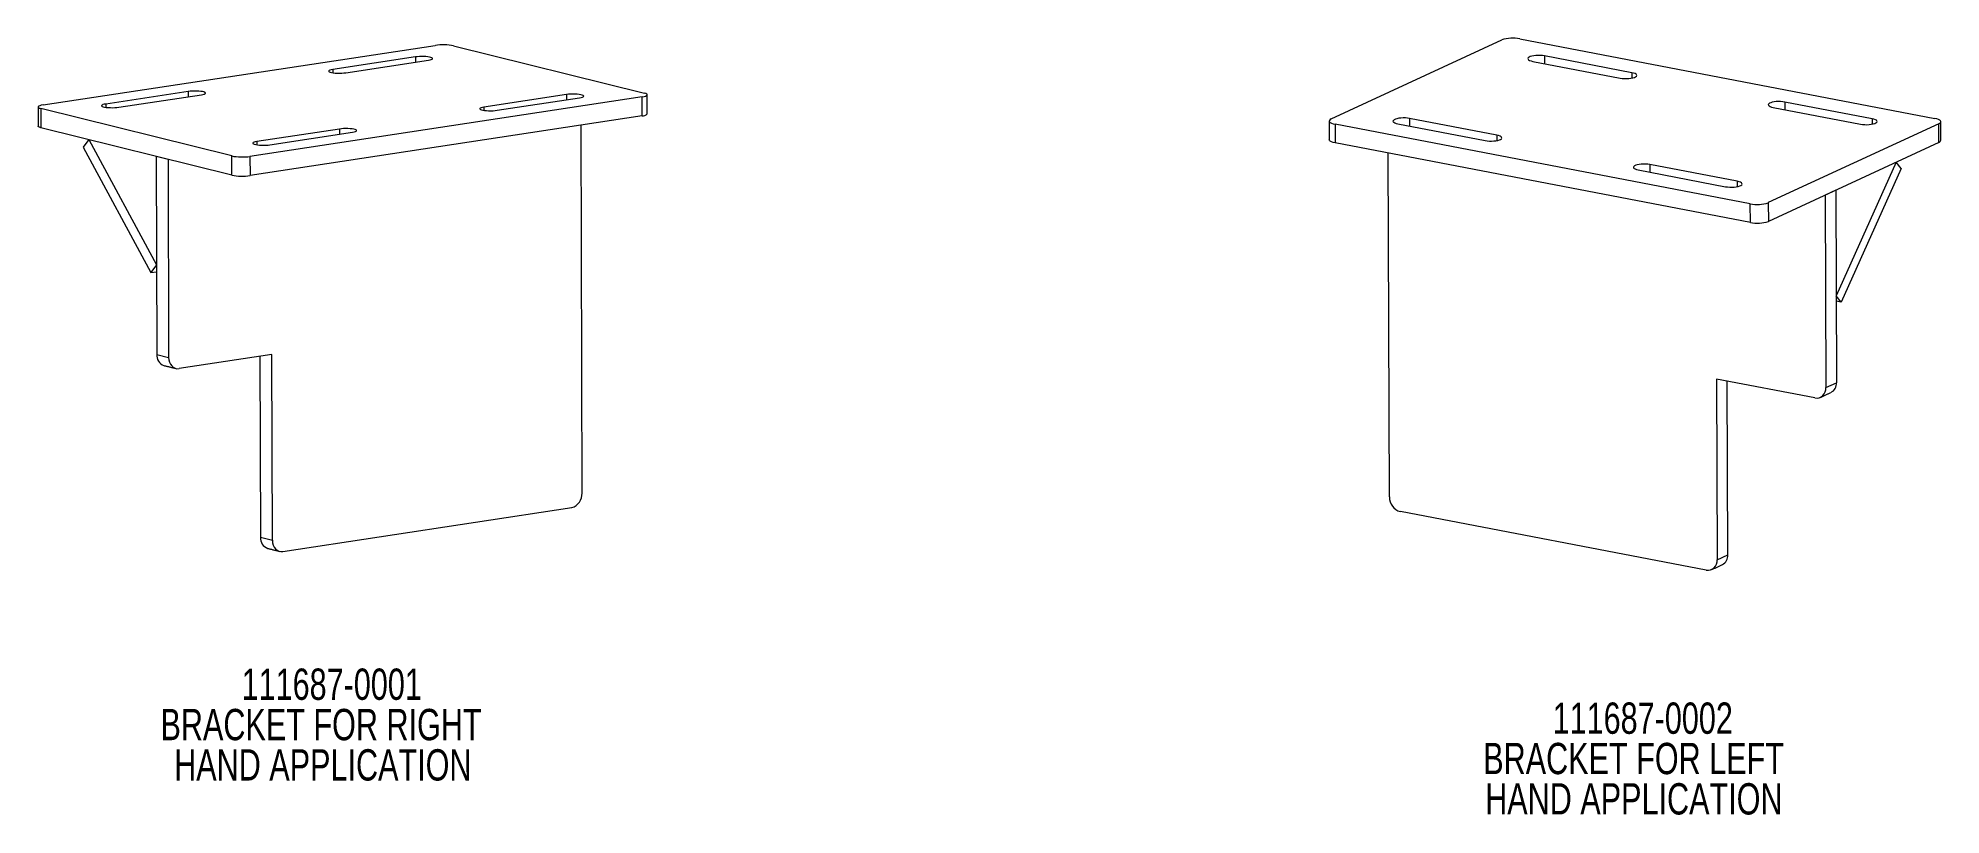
# Model space of a CAD drawing. Header units: inches. Extents: x 13.23 to 22.36, y 3.75 to 7.47.
import ezdxf

# ---------------------------------------------------------------- set-up
doc = ezdxf.new("R2010")
doc.units = ezdxf.units.IN
doc.header["$MEASUREMENT"] = 0
doc.layers.add('DIM', color=1, linetype='Continuous')
doc.styles.add('SLDTEXTSTYLE0', font='ARIAL.TTF', dxfattribs={"width": 0.7})

# ---------------------------------------------------------------- blocks, each defined once
blk = doc.blocks.new('SW_NOTE_4')
at = {"layer": 'DIM', "color": 0, "char_height": 0.15, "attachment_point": 1, "style": 'SLDTEXTSTYLE0'}
for s, insert in [('111687-0002', (0, 0.1934)), ('BRACKET FOR LEFT', (-0.3327, 0)), ('HAND APPLICATION', (-0.3234, -0.1933))]:
    blk.add_mtext(s, dxfattribs=dict(at, insert=insert))
blk = doc.blocks.new('SW_NOTE_5')
at = {"layer": 'DIM', "color": 0, "char_height": 0.15, "attachment_point": 1, "style": 'SLDTEXTSTYLE0'}
for s, insert in [('111687-0001', (0, 0.1934)), ('BRACKET FOR RIGHT', (-0.389, 0)), ('HAND APPLICATION', (-0.3234, -0.1933))]:
    blk.add_mtext(s, dxfattribs=dict(at, insert=insert))

msp = doc.modelspace()

# ---------------------------------------------------------------- linework, layer by layer
at = {"color": 7, "linetype": 'Continuous', "lineweight": 15}
for p, q in [((13.2536, 7.1507), (15.1346, 7.4364)), ((15.2223, 7.4344), (16.138, 7.2069)), ((19.4317, 7.0838), (20.2492, 7.4623)), ((20.3357, 7.468), (22.3269, 7.0866)), ((15.0389, 7.3809), (14.6429, 7.3207)), ((14.6429, 7.3207), (14.6429, 7.305)), ((14.7055, 7.3052), (15.1015, 7.3653)), ((15.0389, 7.3809), (15.039, 7.3558)), ((20.3981, 7.3597), (20.8173, 7.2794)), ((20.8732, 7.3053), (20.454, 7.3856)), ((20.454, 7.3856), (20.4541, 7.349)), ((20.8732, 7.3053), (20.8733, 7.2796)), ((13.9499, 7.2155), (13.5539, 7.1553)), ((13.9499, 7.2155), (13.9499, 7.1904)), ((14.158, 6.9061), (13.2423, 7.1337)), ((13.2423, 7.1337), (13.2425, 7.0417)), ((13.5539, 7.1553), (13.5539, 7.1396)), ((13.6164, 7.1398), (14.0124, 7.1999)), ((16.1267, 7.1899), (14.2457, 6.9042)), ((15.7638, 7.2007), (15.3678, 7.1406)), ((15.3678, 7.1406), (15.3679, 7.1249)), ((15.4304, 7.125), (15.8264, 7.1852)), ((15.7638, 7.2007), (15.7639, 7.1757)), ((16.1269, 7.0979), (16.1267, 7.1899)), ((21.5509, 7.1389), (21.9701, 7.0586)), ((22.026, 7.0845), (21.6068, 7.1648)), ((21.6068, 7.1648), (21.6069, 7.1282)), ((14.1582, 6.8142), (13.2425, 7.0417)), ((16.1269, 7.0979), (14.2459, 6.8122)), ((14.6748, 7.0353), (14.2788, 6.9752)), ((14.6748, 7.0353), (14.6749, 7.0103)), ((15.8383, 5.2899), (15.8334, 7.0533)), ((21.4412, 6.6766), (19.45, 7.058)), ((19.45, 7.058), (19.4503, 6.9686)), ((19.7509, 7.0601), (20.1701, 6.9798)), ((20.226, 7.0057), (19.8068, 7.086)), ((19.8068, 7.086), (19.8069, 7.0494)), ((22.3452, 7.0608), (21.5277, 6.6824)), ((22.026, 7.0845), (22.0261, 7.0588)), ((22.3455, 6.9713), (22.3452, 7.0608)), ((13.472, 6.9847), (13.4451, 6.948)), ((13.4451, 6.948), (13.7703, 6.3473)), ((13.472, 6.9847), (13.7972, 6.3839)), ((14.2788, 6.9752), (14.2789, 6.9595)), ((14.3414, 6.9597), (14.7374, 7.0198)), ((21.4415, 6.5872), (19.4503, 6.9686)), ((20.226, 7.0057), (20.226, 6.98)), ((22.3455, 6.9713), (21.5279, 6.5929)), ((13.853, 6.89), (13.7958, 6.9042)), ((13.7958, 6.9042), (13.7984, 5.955)), ((13.853, 6.89), (13.8556, 5.9408)), ((14.1582, 6.8142), (14.158, 6.9061)), ((14.2457, 6.9042), (14.2459, 6.8122)), ((19.7103, 5.2717), (19.7051, 6.9198)), ((21.3788, 6.7849), (20.9596, 6.8652)), ((20.9596, 6.8652), (20.9597, 6.8286)), ((22.1406, 6.8765), (21.8531, 6.2366)), ((22.1648, 6.8455), (21.8774, 6.2056)), ((22.1648, 6.8455), (22.1406, 6.8765)), ((20.9037, 6.8393), (21.3229, 6.759)), ((21.3788, 6.7849), (21.3788, 6.7592)), ((21.4415, 6.5872), (21.4412, 6.6766)), ((21.5277, 6.6824), (21.5279, 6.5929)), ((21.8516, 6.7427), (21.8005, 6.719)), ((21.8005, 6.719), (21.8034, 5.7958)), ((21.8516, 6.7427), (21.8545, 5.8195)), ((13.7972, 6.3839), (13.7703, 6.3473)), ((13.7703, 6.3473), (13.7973, 6.3514)), ((21.8774, 6.2056), (21.8531, 6.2366)), ((21.8774, 6.2056), (21.8532, 6.2102)), ((13.7984, 5.955), (13.8556, 5.9408)), ((14.3508, 5.9547), (13.9053, 5.887)), ((14.2936, 5.946), (14.296, 5.0786)), ((14.3533, 5.0643), (14.3508, 5.9547)), ((21.2796, 5.8365), (21.2823, 4.9706)), ((21.7512, 5.7462), (21.2796, 5.8365)), ((21.3334, 4.9942), (21.3308, 5.8267)), ((21.8034, 5.7958), (21.8545, 5.8195)), ((14.4029, 5.0105), (15.789, 5.221)), ((21.2301, 4.921), (19.7629, 5.202)), ((14.296, 5.0786), (14.3533, 5.0643)), ((21.2823, 4.9706), (21.3334, 4.9942))]:
    msp.add_line(p, q, dxfattribs=at)
at = {"color": 7, "linetype": 'Continuous', "lineweight": 15, "flags": 128}
for points in [[(14.6429, 7.3207), (14.6351, 7.3193), (14.6291, 7.3176), (14.625, 7.3156), (14.6231, 7.3136), (14.6234, 7.3115), (14.6259, 7.3095), (14.6305, 7.3076), (14.6371, 7.306), (14.6452, 7.3047), (14.6547, 7.3037), (14.6649, 7.3032), (14.6756, 7.3031), (14.6862, 7.3034), (14.6963, 7.3041), (14.7055, 7.3052)], [(15.1015, 7.3653), (15.1092, 7.3668), (15.1153, 7.3685), (15.1193, 7.3704), (15.1213, 7.3725), (15.121, 7.3746), (15.1184, 7.3766), (15.1138, 7.3784), (15.1073, 7.3801), (15.0991, 7.3814), (15.0897, 7.3823), (15.0794, 7.3829), (15.0687, 7.383), (15.0581, 7.3827), (15.048, 7.382), (15.0389, 7.3809)], [(20.454, 7.3856), (20.4445, 7.387), (20.4341, 7.3878), (20.4234, 7.388), (20.4128, 7.3874), (20.4028, 7.3863), (20.3938, 7.3845), (20.3862, 7.3822), (20.3804, 7.3795), (20.3766, 7.3765), (20.3749, 7.3733), (20.3754, 7.3701), (20.3782, 7.367), (20.3831, 7.3642), (20.3898, 7.3617), (20.3981, 7.3597)], [(20.8173, 7.2794), (20.8269, 7.278), (20.8372, 7.2772), (20.8479, 7.2771), (20.8585, 7.2776), (20.8685, 7.2788), (20.8775, 7.2805), (20.8851, 7.2828), (20.8909, 7.2855), (20.8948, 7.2885), (20.8964, 7.2917), (20.8959, 7.2949), (20.8931, 7.298), (20.8883, 7.3008), (20.8815, 7.3033), (20.8732, 7.3053)], [(14.0124, 7.1999), (14.0202, 7.2014), (14.0262, 7.2031), (14.0303, 7.205), (14.0323, 7.2071), (14.032, 7.2092), (14.0294, 7.2112), (14.0248, 7.213), (14.0183, 7.2147), (14.0101, 7.216), (14.0007, 7.2169), (13.9904, 7.2175), (13.9797, 7.2176), (13.9691, 7.2173), (13.959, 7.2166), (13.9499, 7.2155)], [(13.2536, 7.1507), (13.2447, 7.149), (13.2376, 7.1471), (13.2325, 7.1449), (13.2298, 7.1426), (13.2294, 7.1402), (13.2314, 7.1379), (13.2358, 7.1357), (13.2423, 7.1337)], [(13.5539, 7.1553), (13.5461, 7.1539), (13.5401, 7.1522), (13.536, 7.1502), (13.534, 7.1482), (13.5343, 7.1461), (13.5369, 7.1441), (13.5415, 7.1423), (13.548, 7.1406), (13.5562, 7.1393), (13.5656, 7.1383), (13.5759, 7.1378), (13.5866, 7.1377), (13.5972, 7.138), (13.6073, 7.1387), (13.6164, 7.1398)], [(15.3678, 7.1406), (15.3601, 7.1391), (15.354, 7.1374), (15.35, 7.1355), (15.348, 7.1334), (15.3483, 7.1314), (15.3509, 7.1294), (15.3555, 7.1275), (15.362, 7.1259), (15.3702, 7.1246), (15.3796, 7.1236), (15.3899, 7.123), (15.4006, 7.1229), (15.4112, 7.1232), (15.4213, 7.1239), (15.4304, 7.125)], [(15.8264, 7.1852), (15.8342, 7.1866), (15.8402, 7.1884), (15.8443, 7.1903), (15.8462, 7.1923), (15.8459, 7.1944), (15.8434, 7.1964), (15.8388, 7.1983), (15.8322, 7.1999), (15.8241, 7.2012), (15.8146, 7.2022), (15.8044, 7.2028), (15.7937, 7.2029), (15.7831, 7.2026), (15.773, 7.2019), (15.7638, 7.2007)], [(16.1267, 7.1899), (16.1356, 7.1915), (16.1427, 7.1935), (16.1478, 7.1956), (16.1505, 7.1979), (16.1509, 7.2003), (16.1489, 7.2027), (16.1445, 7.2049), (16.138, 7.2069)], [(21.6068, 7.1648), (21.5973, 7.1662), (21.5869, 7.167), (21.5762, 7.1671), (21.5656, 7.1666), (21.5556, 7.1654), (21.5466, 7.1637), (21.539, 7.1614), (21.5332, 7.1587), (21.5294, 7.1557), (21.5277, 7.1525), (21.5282, 7.1493), (21.531, 7.1462), (21.5359, 7.1434), (21.5426, 7.1409), (21.5509, 7.1389)], [(13.2425, 7.0417), (13.236, 7.0437), (13.2317, 7.0459), (13.2296, 7.0482), (13.2295, 7.0491)], [(14.7374, 7.0198), (14.7452, 7.0213), (14.7512, 7.023), (14.7553, 7.0249), (14.7572, 7.027), (14.7569, 7.029), (14.7544, 7.031), (14.7498, 7.0329), (14.7432, 7.0345), (14.7351, 7.0358), (14.7256, 7.0368), (14.7153, 7.0374), (14.7047, 7.0375), (14.694, 7.0372), (14.684, 7.0365), (14.6748, 7.0353)], [(19.4317, 7.0838), (19.426, 7.0806), (19.4226, 7.077), (19.4216, 7.0734), (19.4229, 7.0698), (19.4266, 7.0663), (19.4325, 7.0631), (19.4404, 7.0603), (19.45, 7.058)], [(19.8068, 7.086), (19.7972, 7.0874), (19.7869, 7.0882), (19.7762, 7.0884), (19.7656, 7.0878), (19.7556, 7.0867), (19.7466, 7.0849), (19.739, 7.0826), (19.7332, 7.0799), (19.7293, 7.0769), (19.7276, 7.0737), (19.7282, 7.0705), (19.731, 7.0675), (19.7358, 7.0646), (19.7426, 7.0621), (19.7509, 7.0601)], [(21.9701, 7.0586), (21.9797, 7.0572), (21.99, 7.0564), (22.0007, 7.0562), (22.0113, 7.0568), (22.0213, 7.058), (22.0303, 7.0597), (22.0379, 7.062), (22.0437, 7.0647), (22.0476, 7.0677), (22.0492, 7.0709), (22.0487, 7.0741), (22.0459, 7.0772), (22.0411, 7.08), (22.0343, 7.0825), (22.026, 7.0845)], [(22.3452, 7.0608), (22.3509, 7.064), (22.3543, 7.0676), (22.3553, 7.0712), (22.354, 7.0749), (22.3503, 7.0784), (22.3444, 7.0815), (22.3365, 7.0843), (22.3269, 7.0866)], [(14.2788, 6.9752), (14.2711, 6.9738), (14.265, 6.972), (14.2609, 6.9701), (14.259, 6.9681), (14.2593, 6.966), (14.2618, 6.964), (14.2665, 6.9621), (14.273, 6.9605), (14.2812, 6.9592), (14.2906, 6.9582), (14.3009, 6.9576), (14.3116, 6.9575), (14.3222, 6.9578), (14.3323, 6.9585), (14.3414, 6.9597)], [(19.4503, 6.9686), (19.4407, 6.9708), (19.4328, 6.9736), (19.4269, 6.9768), (19.4232, 6.9803), (19.4218, 6.9839), (19.4218, 6.9841)], [(20.1701, 6.9798), (20.1796, 6.9784), (20.19, 6.9776), (20.2007, 6.9775), (20.2113, 6.978), (20.2213, 6.9792), (20.2303, 6.981), (20.2378, 6.9832), (20.2437, 6.9859), (20.2475, 6.9889), (20.2492, 6.9921), (20.2486, 6.9953), (20.2459, 6.9984), (20.241, 7.0012), (20.2343, 7.0037), (20.226, 7.0057)], [(20.9596, 6.8652), (20.95, 6.8666), (20.9397, 6.8674), (20.929, 6.8676), (20.9184, 6.867), (20.9084, 6.8659), (20.8994, 6.8641), (20.8918, 6.8618), (20.886, 6.8591), (20.8821, 6.8561), (20.8804, 6.8529), (20.881, 6.8497), (20.8838, 6.8466), (20.8886, 6.8438), (20.8954, 6.8413), (20.9037, 6.8393)], [(21.3229, 6.759), (21.3324, 6.7576), (21.3428, 6.7568), (21.3535, 6.7567), (21.3641, 6.7572), (21.3741, 6.7584), (21.3831, 6.7601), (21.3906, 6.7624), (21.3965, 6.7651), (21.4003, 6.7681), (21.402, 6.7713), (21.4014, 6.7745), (21.3987, 6.7776), (21.3938, 6.7804), (21.3871, 6.7829), (21.3788, 6.7849)], [(13.8556, 5.9408), (13.8566, 5.929), (13.8595, 5.9179), (13.8641, 5.908), (13.8702, 5.8997), (13.8778, 5.8932), (13.8863, 5.8888), (13.8956, 5.8867), (13.9053, 5.887)], [(14.3533, 5.0643), (14.3542, 5.0525), (14.3571, 5.0415), (14.3617, 5.0315), (14.3679, 5.0232), (14.3754, 5.0167), (14.384, 5.0123), (14.3933, 5.0103), (14.4029, 5.0105)]]:
    msp.add_lwpolyline(points, dxfattribs=at)
at = {"color": 7, "linetype": 'Continuous', "lineweight": 15}
for centre, radius, start, end in [((15.1727, 7.1765), 0.2626, 79.10734, 98.32669), ((20.303, 7.3056), 0.1657, 78.63267, 108.95068), ((16.1289, 7.1284), 0.0306, 266.30486, 316.95727), ((22.3421, 6.9848), 0.0139, 284.26961, 346.48495), ((14.2076, 7.164), 0.2626, 259.10734, 278.32669), ((14.2079, 7.072), 0.2626, 259.10734, 278.32669), ((21.4738, 6.8391), 0.1657, 258.63267, 288.95068), ((21.4741, 6.7496), 0.1657, 258.63267, 288.95068), ((13.8503, 5.951), 0.0521, 175.53236, 250.34802), ((21.7583, 5.791), 0.0453, 260.89723, 6.16603), ((21.8056, 5.8162), 0.049, 297.65436, 3.83798), ((15.7712, 5.2859), 0.0672, 285.30594, 3.43871), ((19.7814, 5.2707), 0.0711, 179.18835, 254.89803), ((14.348, 5.0745), 0.0521, 175.53255, 250.34786), ((21.2372, 4.9657), 0.0453, 260.89721, 6.16597), ((21.2845, 4.991), 0.049, 297.65488, 3.83746)]:
    msp.add_arc(centre, radius, start, end, dxfattribs=at)
for points in [[(13.2293, 7.141), (13.2295, 7.0491)], [(16.1513, 7.1075), (16.151, 7.1995)], [(19.4216, 7.0736), (19.4218, 6.9841)], [(22.3556, 6.9816), (22.3553, 7.071)], [(13.8328, 5.9019), (13.8901, 5.8877)], [(21.7772, 5.7491), (21.8283, 5.7728)], [(14.3305, 5.0254), (14.3877, 5.0112)], [(21.2561, 4.9239), (21.3072, 4.9475)]]:
    msp.add_open_spline(points, degree=1, dxfattribs=at)

# ---------------------------------------------------------------- block references
at = {"layer": 'DIM'}
for name, p in [('SW_NOTE_5', (14.2054, 4.256)), ('SW_NOTE_4', (20.4931, 4.0933))]:
    msp.add_blockref(name, p, dxfattribs=at)

doc.saveas('drawing.dxf')
